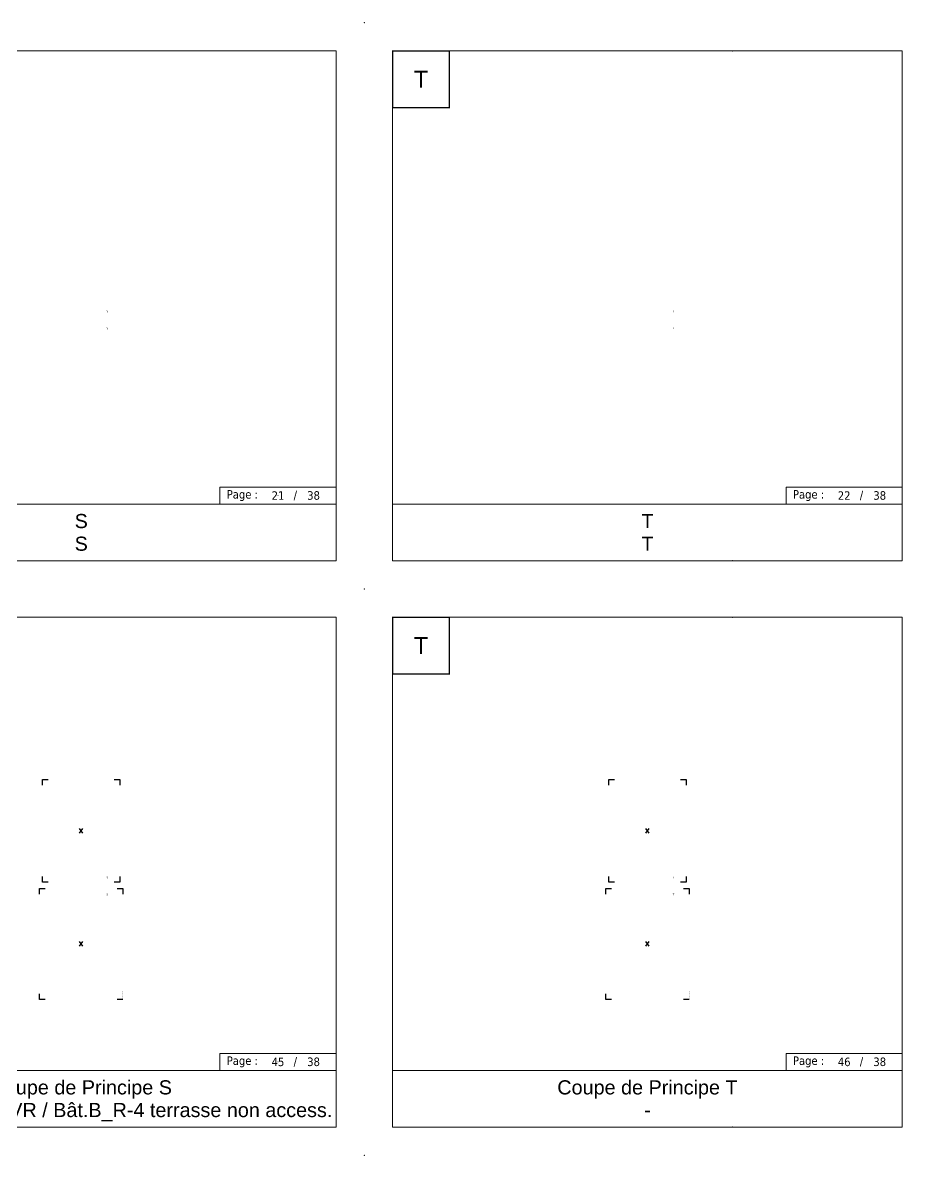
# Model space of a CAD drawing. Header units: millimetres. Extents: x -20000 to 230000, y -17405 to 25402.
# Drawn here: x 183965 to 199750, y -10000 to 10000 of the extents above; entities that cross this region are included whole.
import ezdxf
from ezdxf.enums import TextEntityAlignment as Align

# ---------------------------------------------------------------- set-up
doc = ezdxf.new("R2010")
doc.units = ezdxf.units.MM
doc.header["$PDMODE"] = 35
doc.header["$PDSIZE"] = 0.5
doc.linetypes.add('POINTILLE', pattern=[6.35, 0, -6.35])
doc.layers.get('0').update_dxf_attribs({"lineweight": 13})
doc.layers.get('Defpoints').update_dxf_attribs({"true_color": 0xc2a584})
for name, color, linetype, lineweight, plot in [('0 - Trame', 1, 'Continuous', 0, False), ('Intouchable', 252, 'Continuous', 13, False), ('Non visible', 163, 'Continuous', 25, False)]:
    doc.layers.add(name, color=color, linetype=linetype, lineweight=lineweight, plot=plot)
doc.layers.add('1 - Cartouche', color=7, linetype='Continuous', lineweight=13)
doc.layers.add('1 - Texte', color=7, linetype='Continuous', lineweight=13)
doc.styles.get("Standard").update_dxf_attribs({"font": 'ARIALUNI.TTF'})
doc.styles.add('Texte Poralu', font='tahomabd.ttf')

# ---------------------------------------------------------------- blocks, each defined once
blk = doc.blocks.new('Cadre Coupe_Elev')
at = {"const_width": 20}
blk.add_lwpolyline([(500, 9500), (1500, 9500), (1500, 8500), (500, 8500)], close=True, dxfattribs=at)
for p in [(2000, 9500), (3500, 9500), (5000, 9500), (6500, 9500), (8000, 9500), (2000, 1500), (3500, 1500), (5000, 1500), (6500, 1500), (8000, 1500), (2000, 500), (3500, 500), (5000, 500), (6500, 500), (8000, 500)]:
    blk.add_point(p)
at = {"layer": '0 - Trame'}
for points in [[(500, 500), (9500, 500), (9500, 9500), (500, 9500)], [(500, 1500), (9500, 1500), (9500, 500), (500, 500)]]:
    blk.add_lwpolyline(points, close=True, dxfattribs=at)
for p in [(0, 10000), (10000, 10000), (0, 0), (10000, 0)]:
    blk.add_point(p, dxfattribs=at)
at = {"layer": 'Defpoints'}
for p in [(5000, 5730), (5000, 3733), (5000, 1200), (5000, 1000), (5000, 800)]:
    blk.add_point(p, dxfattribs=at)
at = {"color": 7}
blk.add_attdef('REPERE_1', text='', height=300, dxfattribs=at).set_placement((1000, 9000), align=Align.MIDDLE_CENTER)
at = {"layer": '1 - Texte', "color": 7}
for tag, p in [('DEFINITION1', (5000, 1200)), ('DEFINITION2', (5000, 800))]:
    blk.add_attdef(tag, text='', height=250, dxfattribs=at).set_placement(p, align=Align.MIDDLE_CENTER)
at = {"layer": 'Non visible', "style": 'Texte Poralu'}
for p in [(5447, 4906), (5447, 4606)]:
    blk.add_attdef('REPERE_2', text='', height=35, dxfattribs=at).set_placement(p, align=Align.MIDDLE_LEFT)
blk = doc.blocks.new('Cartouche - Total de page')
at = {"layer": '1 - Cartouche', "color": 0, "insert": (0, 0), "char_height": 5, "attachment_point": 5, "style": 'Texte Poralu'}
blk.add_mtext('38', dxfattribs=at)
blk = doc.blocks.new('Cadre centrage dessin')
at = {"layer": 'Defpoints'}
for p, q in [((-682, 907), (-582, 907)), ((-682, 807), (-682, 907)), ((582, 907), (682, 907)), ((682, 907), (682, 807)), ((-30, -40), (30, 40)), ((30, -40), (-30, 40)), ((-682, -907), (-682, -807)), ((-582, -907), (-682, -907)), ((682, -907), (582, -907)), ((682, -807), (682, -907)), ((-735, -1017), (-635, -1017)), ((-735, -1117), (-735, -1017)), ((635, -1017), (735, -1017)), ((735, -1017), (735, -1117)), ((-30, -2037), (30, -1957)), ((30, -2037), (-30, -1957)), ((-735, -2977), (-735, -2877)), ((-635, -2977), (-735, -2977)), ((735, -2977), (635, -2977))]:
    blk.add_line(p, q, dxfattribs=at)
at = {"layer": 'Defpoints', "linetype": 'POINTILLE', "ltscale": 2}
for p, q in [((682, -907), (682, -907)), ((682, -907), (682, -907)), ((735, -2830), (735, -2830)), ((735, -2830), (735, -2977))]:
    blk.add_line(p, q, dxfattribs=at)

msp = doc.modelspace()

# ---------------------------------------------------------------- linework, layer by layer
at = {"layer": 'Intouchable'}
for points in [[(187450, 1500), (189500, 1500), (189500, 1800), (187450, 1800)], [(197450, 1500), (199500, 1500), (199500, 1800), (197450, 1800)], [(187450, -8500), (189500, -8500), (189500, -8200), (187450, -8200)], [(197450, -8500), (199500, -8500), (199500, -8200), (197450, -8200)]]:
    msp.add_lwpolyline(points, close=True, dxfattribs=at)
for p in [(188475, 1650), (198475, 1650), (188475, -8350), (198475, -8350)]:
    msp.add_point(p, dxfattribs=at)

# ---------------------------------------------------------------- block references
ref = msp.add_blockref('Cadre Coupe_Elev', (180000, 0))
ref.add_attrib('REPERE_1', 'S', dxfattribs={"color": 7, "height": 300}).set_placement((181000, 9000), align=Align.MIDDLE_CENTER)
ref.add_attrib('REPERE_2', 'S', dxfattribs={"layer": 'Non visible', "height": 35, "style": 'Texte Poralu'}).set_placement((185447.12, 4905.8), align=Align.MIDDLE_LEFT)
ref.add_attrib('REPERE_2', 'S', dxfattribs={"layer": 'Non visible', "height": 35, "style": 'Texte Poralu'}).set_placement((185447.12, 4605.8), align=Align.MIDDLE_LEFT)
ref.add_attrib('DEFINITION1', 'S', dxfattribs={"layer": '1 - Texte', "color": 7, "height": 250}).set_placement((185000, 1200), align=Align.MIDDLE_CENTER)
ref.add_attrib('DEFINITION2', 'S', dxfattribs={"layer": '1 - Texte', "color": 7, "height": 250}).set_placement((185000, 800), align=Align.MIDDLE_CENTER)
ref = msp.add_blockref('Cadre Coupe_Elev', (190000, 0))
ref.add_attrib('REPERE_1', 'T', dxfattribs={"color": 7, "height": 300}).set_placement((191000, 9000), align=Align.MIDDLE_CENTER)
ref.add_attrib('REPERE_2', 'T', dxfattribs={"layer": 'Non visible', "height": 35, "style": 'Texte Poralu'}).set_placement((195447.12, 4905.8), align=Align.MIDDLE_LEFT)
ref.add_attrib('REPERE_2', 'T', dxfattribs={"layer": 'Non visible', "height": 35, "style": 'Texte Poralu'}).set_placement((195447.12, 4605.8), align=Align.MIDDLE_LEFT)
ref.add_attrib('DEFINITION1', 'T', dxfattribs={"layer": '1 - Texte', "color": 7, "height": 250}).set_placement((195000, 1200), align=Align.MIDDLE_CENTER)
ref.add_attrib('DEFINITION2', 'T', dxfattribs={"layer": '1 - Texte', "color": 7, "height": 250}).set_placement((195000, 800), align=Align.MIDDLE_CENTER)
ref = msp.add_blockref('Cadre Coupe_Elev', (180000, -10000))
ref.add_attrib('REPERE_1', 'S', dxfattribs={"color": 7, "height": 300}).set_placement((181000, -1000), align=Align.MIDDLE_CENTER)
ref.add_attrib('REPERE_2', 'S', dxfattribs={"layer": 'Non visible', "height": 35, "style": 'Texte Poralu'}).set_placement((185447.12, -5094.2), align=Align.MIDDLE_LEFT)
ref.add_attrib('REPERE_2', 'S', dxfattribs={"layer": 'Non visible', "height": 35, "style": 'Texte Poralu'}).set_placement((185447.12, -5394.2), align=Align.MIDDLE_LEFT)
ref.add_attrib('DEFINITION1', 'Coupe de Principe S', dxfattribs={"layer": '1 - Texte', "color": 7, "height": 250}).set_placement((185000, -8800), align=Align.MIDDLE_CENTER)
ref.add_attrib('DEFINITION2', 'Fen /All. vitrée avec VR / Bât.B_R-4 terrasse non access.', dxfattribs={"layer": '1 - Texte', "color": 7, "height": 250}).set_placement((185000, -9200), align=Align.MIDDLE_CENTER)
ref = msp.add_blockref('Cadre Coupe_Elev', (190000, -10000))
ref.add_attrib('REPERE_1', 'T', dxfattribs={"color": 7, "height": 300}).set_placement((191000, -1000), align=Align.MIDDLE_CENTER)
ref.add_attrib('REPERE_2', 'T', dxfattribs={"layer": 'Non visible', "height": 35, "style": 'Texte Poralu'}).set_placement((195447.12, -5094.2), align=Align.MIDDLE_LEFT)
ref.add_attrib('REPERE_2', 'T', dxfattribs={"layer": 'Non visible', "height": 35, "style": 'Texte Poralu'}).set_placement((195447.12, -5394.2), align=Align.MIDDLE_LEFT)
ref.add_attrib('DEFINITION1', 'Coupe de Principe T', dxfattribs={"layer": '1 - Texte', "color": 7, "height": 250}).set_placement((195000, -8800), align=Align.MIDDLE_CENTER)
ref.add_attrib('DEFINITION2', '-', dxfattribs={"layer": '1 - Texte', "color": 7, "height": 250}).set_placement((195000, -9200), align=Align.MIDDLE_CENTER)
at = {"layer": 'Intouchable', "xscale": 30, "yscale": 30, "zscale": 30}
for p in [(189102.9, 1650), (199102.9, 1650), (189102.9, -8350), (199102.9, -8350)]:
    msp.add_blockref('Cartouche - Total de page', p, dxfattribs=at)
at = {"layer": 'Intouchable'}
for p in [(185000, -4270), (195000, -4270)]:
    msp.add_blockref('Cadre centrage dessin', p, dxfattribs=at)

# ---------------------------------------------------------------- texts
at = {"style": 'Texte Poralu'}
for tag, p in [('21', (188475, 1650)), ('22', (198475, 1650)), ('45', (188475, -8350)), ('46', (198475, -8350))]:
    msp.add_attdef(tag, text='', height=150, dxfattribs=at).set_placement(p, align=Align.MIDDLE_CENTER)
at = {"layer": 'Intouchable', "char_height": 150, "style": 'Texte Poralu'}
for s, insert, attachment_point in [('Page : ', (187569.36, 1650), 4), ('/', (188780.84, 1650), 5), ('Page : ', (197569.36, 1650), 4), ('/', (198780.84, 1650), 5), ('Page : ', (187569.36, -8350), 4), ('/', (188780.84, -8350), 5), ('Page : ', (197569.36, -8350), 4), ('/', (198780.84, -8350), 5)]:
    msp.add_mtext(s, dxfattribs=dict(at, insert=insert, attachment_point=attachment_point))

doc.saveas('drawing.dxf')
